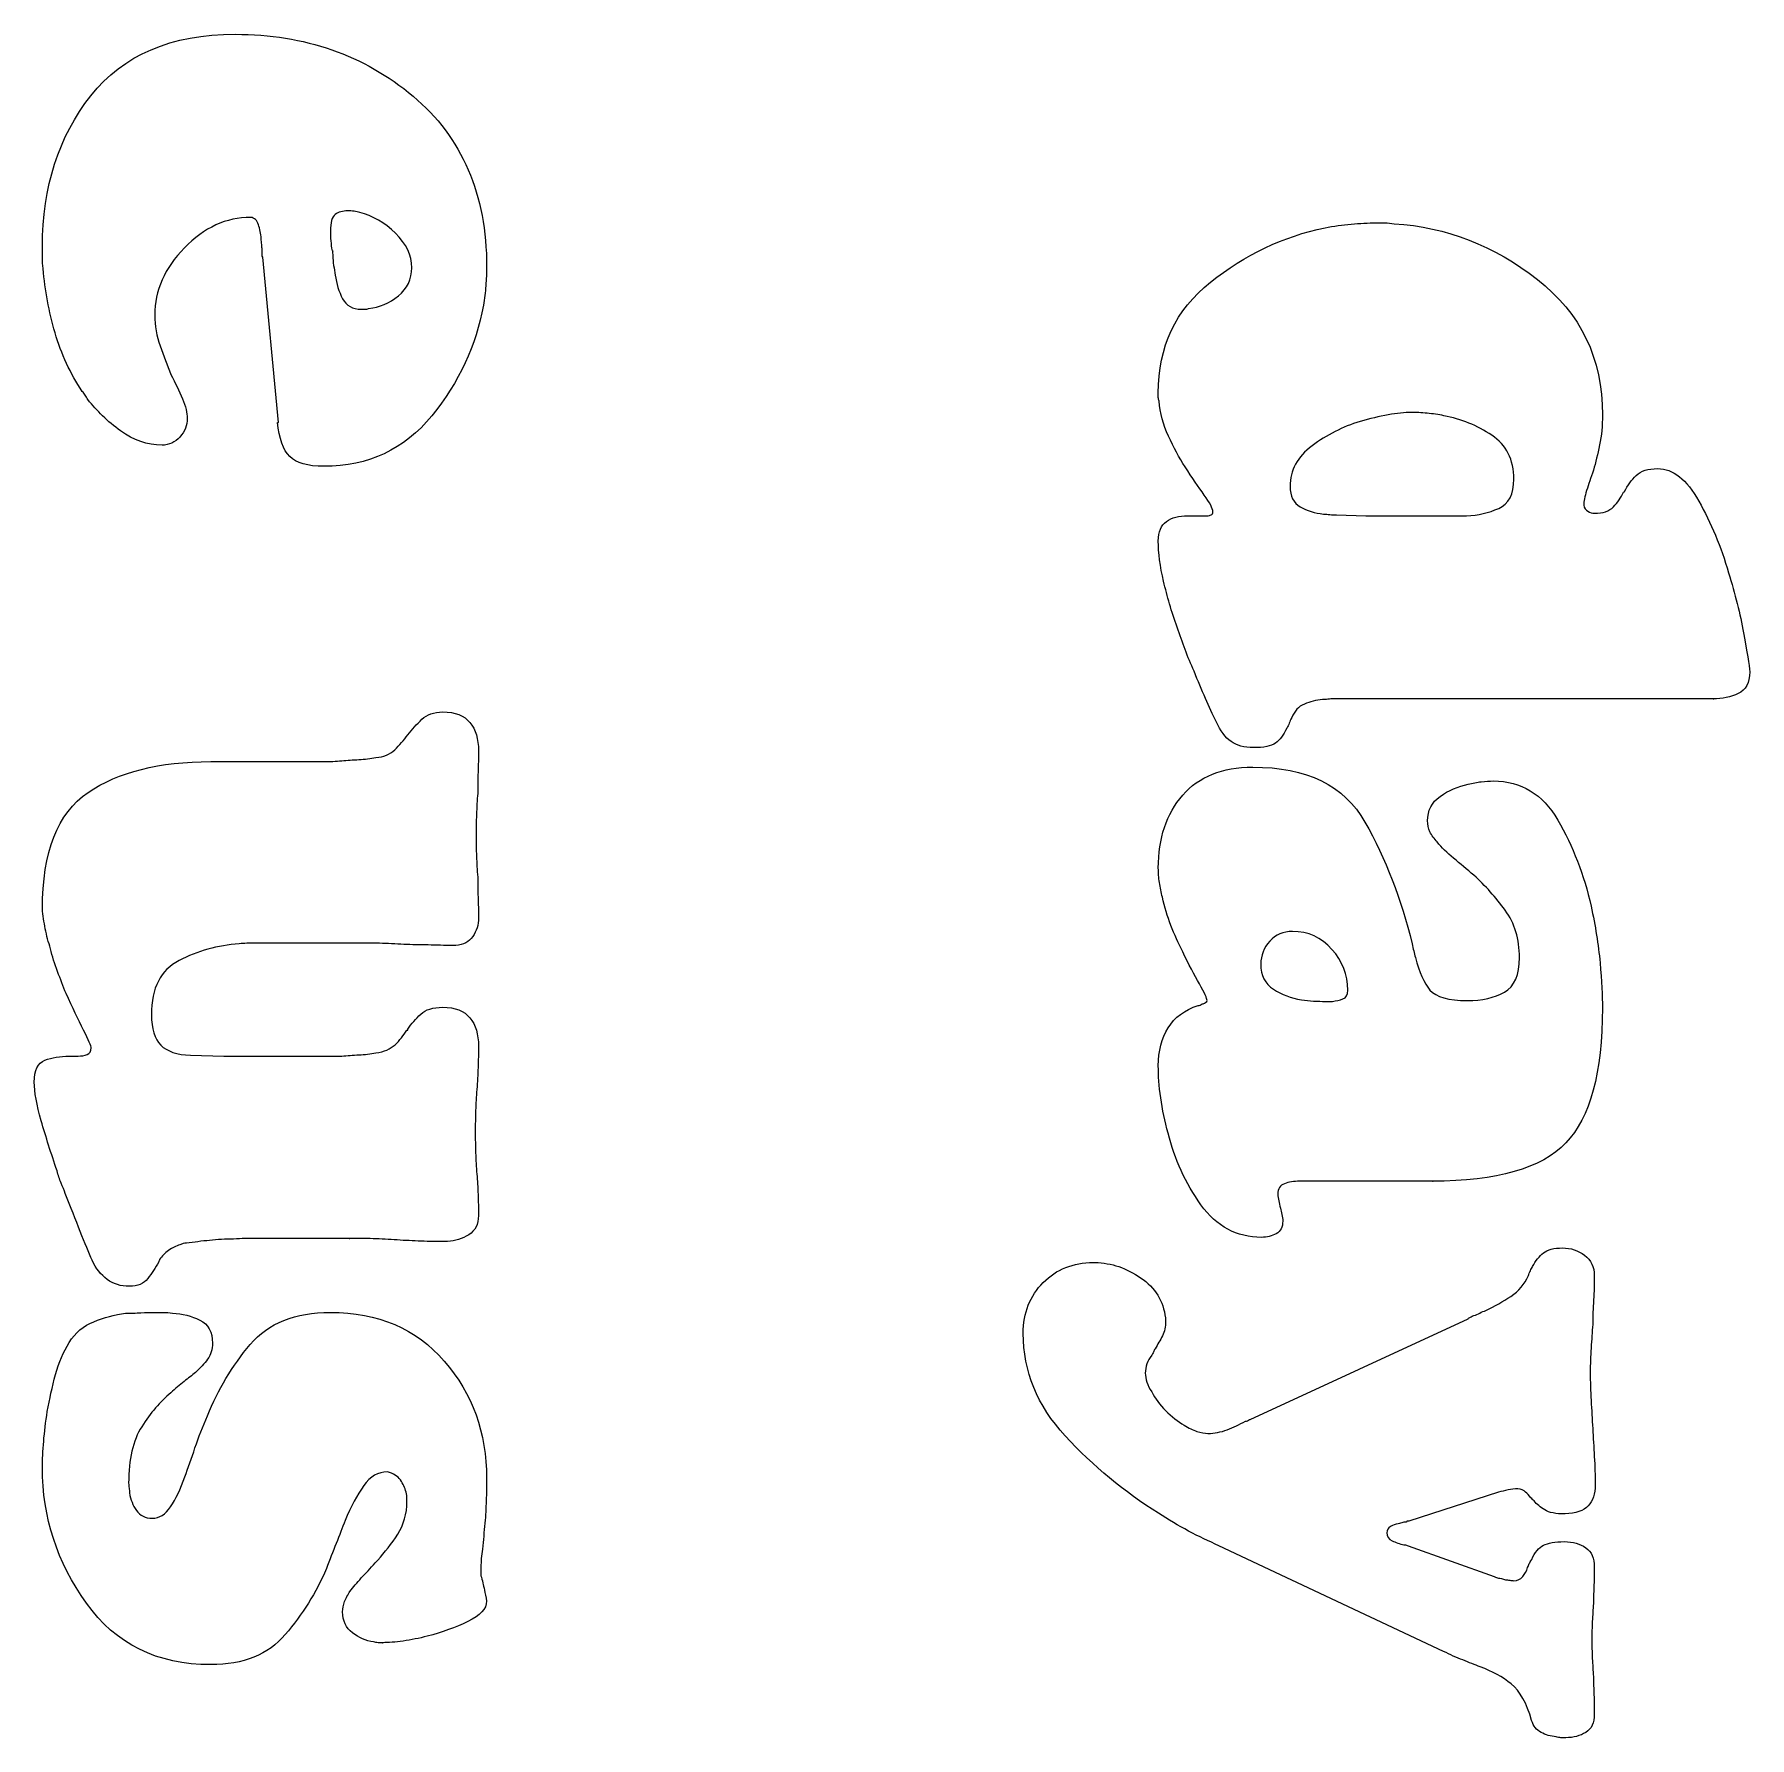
# Model space of a CAD drawing. Extents: x 0 to 771, y 958 to 1701.
# Drawn here: x 586.79 to 635.96, y 1491.43 to 1540.24 of the extents above; entities that cross this region are included whole.
import ezdxf

# ---------------------------------------------------------------- set-up
doc = ezdxf.new("R2010")
doc.units = 0
doc.layers.add('H0114_Printing', color=7, linetype='CONTINUOUS')

msp = doc.modelspace()

# ---------------------------------------------------------------- linework, layer by layer
at = {"layer": 'H0114_Printing', "color": 4}
for points in [[(625.255784, 1534.840862), (625.500784, 1534.840862)], [(587.027285, 1533.844962), (587.027285, 1534.159962)], [(593.322285, 1533.937962), (593.322285, 1534.065962)], [(595.327285, 1534.042962), (595.350285, 1534.042962)], [(593.788285, 1529.123962), (593.345285, 1533.856962)], [(596.166285, 1532.363962), (596.271285, 1532.363962)], [(619.007785, 1529.838862), (619.007785, 1529.967862)], [(593.765285, 1529.123962), (593.788285, 1529.123962)], [(632.343784, 1527.122862), (632.366784, 1527.145862)], [(619.846785, 1526.446862), (620.382784, 1526.446862), (620.405784, 1526.446862)], [(624.113784, 1526.469862), (624.952784, 1526.446862), (627.400784, 1526.446862)], [(627.400784, 1526.446862), (627.610784, 1526.446862), (627.843784, 1526.446862)], [(634.931784, 1521.200862), (625.139784, 1521.200862), (624.043784, 1521.200862)], [(634.907784, 1521.200862), (634.931784, 1521.200862)], [(591.852785, 1519.401862), (594.627785, 1519.401862), (595.105785, 1519.401862)], [(596.072785, 1514.202862), (593.554785, 1514.202862), (593.100785, 1514.202862)], [(623.787184, 1512.528362), (623.810184, 1512.528362)], [(623.810184, 1512.528362), (623.927184, 1512.528362), (623.997184, 1512.528362)], [(597.472785, 1511.707862), (597.495785, 1511.707862), (597.495785, 1511.730862)], [(587.795785, 1510.961862), (587.877785, 1510.961862), (587.959785, 1510.961862), (588.006785, 1510.961862), (588.052785, 1510.961862)], [(591.269785, 1510.984862), (592.226785, 1510.961862), (594.627785, 1510.961862), (595.105785, 1510.961862), (595.606785, 1510.961862)], [(626.888184, 1507.376362), (623.390184, 1507.376362), (623.064184, 1507.376362)], [(626.864184, 1507.376362), (626.888184, 1507.376362)], [(595.839785, 1505.738862), (593.858785, 1505.738862), (593.169785, 1505.738862)], [(595.816785, 1505.738862), (595.839785, 1505.738862)], [(598.637785, 1505.645862), (598.602785, 1505.645862), (598.567785, 1505.645862)], [(617.141985, 1505.044262), (617.200985, 1505.044262), (617.281985, 1505.044262)], [(590.244085, 1503.617462), (590.489085, 1503.617462)], [(621.644984, 1500.544262), (627.883984, 1503.435262)], [(621.621984, 1500.544262), (621.644984, 1500.544262)], [(597.472085, 1498.068463), (597.472085, 1498.266463)], [(628.752984, 1498.469263), (626.187984, 1497.630263), (626.141984, 1497.630263)], [(627.185984, 1493.900263), (620.740984, 1496.931263)], [(626.047984, 1496.954263), (626.071984, 1496.954263)], [(626.164984, 1496.931263), (628.636984, 1496.044263)], [(599.594085, 1496.319463), (599.594085, 1496.168463), (599.594085, 1496.063463)], [(596.796085, 1494.151463), (596.645085, 1494.151463)], [(596.773085, 1494.151463), (596.796085, 1494.151463)], [(630.687984, 1491.428263), (630.547984, 1491.428263)]]:
    msp.add_lwpolyline(points, dxfattribs=at)
for points in [[(588.414285, 1538.484962), (589.339285, 1539.657962), (590.718285, 1540.244961), (592.552285, 1540.244961)], [(592.552285, 1540.244961), (594.542285, 1540.244961), (596.240285, 1539.653962), (597.647285, 1538.472962)], [(587.027285, 1534.159962), (587.027285, 1535.869962), (587.489285, 1537.310962), (588.414285, 1538.484962)], [(597.647285, 1538.472962), (599.053285, 1537.291962), (599.757285, 1535.659962), (599.757285, 1533.576962)], [(592.995285, 1534.998962), (592.296285, 1534.998962), (591.663285, 1534.707962), (591.095285, 1534.124962)], [(593.217285, 1534.788962), (593.178285, 1534.913962), (593.104285, 1534.983962), (592.995285, 1534.998962)], [(595.420285, 1535.080962), (595.327285, 1535.010962), (595.280285, 1534.850962), (595.280285, 1534.602962)], [(595.770285, 1535.184962), (595.630285, 1535.184962), (595.513285, 1535.150962), (595.420285, 1535.080962)], [(595.956285, 1535.173962), (595.894285, 1535.181962), (595.832285, 1535.184962), (595.770285, 1535.184962)], [(596.120285, 1535.138962), (596.073285, 1535.154962), (596.018285, 1535.165962), (595.956285, 1535.173962)], [(597.145285, 1534.543962), (596.834285, 1534.846962), (596.492285, 1535.045962), (596.120285, 1535.138962)], [(593.299285, 1534.392962), (593.283285, 1534.532962), (593.255285, 1534.664962), (593.217285, 1534.788962)], [(593.310285, 1534.217962), (593.302285, 1534.272962), (593.299285, 1534.330962), (593.299285, 1534.392962)], [(595.280285, 1534.602962), (595.280285, 1534.509962), (595.284285, 1534.415962), (595.292285, 1534.322962)], [(597.611285, 1533.552962), (597.611285, 1533.911962), (597.456285, 1534.240962), (597.145285, 1534.543962)], [(620.499784, 1533.138862), (621.493784, 1533.930862), (622.589784, 1534.451862), (623.786784, 1534.700862)], [(623.786784, 1534.700862), (624.035784, 1534.746862), (624.284784, 1534.781862), (624.532784, 1534.804862)], [(624.532784, 1534.804862), (624.781784, 1534.828862), (625.022784, 1534.840862), (625.255784, 1534.840862)], [(625.500784, 1534.840862), (625.585784, 1534.840862), (625.675784, 1534.832862), (625.768784, 1534.816862)], [(625.768784, 1534.816862), (627.260784, 1534.723862), (628.628784, 1534.191862), (629.871784, 1533.219862)], [(591.095285, 1534.124962), (590.528285, 1533.541962), (590.244285, 1532.900962), (590.244285, 1532.200962)], [(593.322285, 1534.065962), (593.322285, 1534.112962), (593.318285, 1534.163962), (593.310285, 1534.217962)], [(593.345285, 1533.856962), (593.329285, 1533.871962), (593.322285, 1533.899962), (593.322285, 1533.937962)], [(595.292285, 1534.322962), (595.299285, 1534.229962), (595.311285, 1534.135962), (595.327285, 1534.042962)], [(595.350285, 1534.042962), (595.335285, 1534.027962), (595.331285, 1534.003962), (595.339285, 1533.972962)], [(595.339285, 1533.972962), (595.346285, 1533.941962), (595.350285, 1533.918962), (595.350285, 1533.903962)], [(595.350285, 1533.903962), (595.350285, 1533.809962), (595.358285, 1533.716962), (595.373285, 1533.623962)], [(587.050285, 1533.529962), (587.035285, 1533.638962), (587.027285, 1533.743962), (587.027285, 1533.844962)], [(587.388285, 1531.687962), (587.210285, 1532.293962), (587.096285, 1532.908962), (587.050285, 1533.529962)], [(595.373285, 1533.623962), (595.389285, 1533.529962), (595.405285, 1533.436962), (595.420285, 1533.343962)], [(597.227285, 1532.748962), (597.483285, 1532.958962), (597.611285, 1533.226962), (597.611285, 1533.552962)], [(599.757285, 1533.576962), (599.757285, 1533.405962), (599.749285, 1533.226962), (599.733285, 1533.040962)], [(595.420285, 1533.343962), (595.451285, 1533.094962), (595.521285, 1532.869962), (595.630285, 1532.667962)], [(599.733285, 1533.040962), (599.718285, 1532.853962), (599.694285, 1532.667962), (599.663285, 1532.480962)], [(619.007785, 1529.967862), (619.007785, 1531.288862), (619.504785, 1532.345862), (620.499784, 1533.138862)], [(629.871784, 1533.219862), (631.115784, 1532.248862), (631.737784, 1530.954862), (631.737784, 1529.337862)], [(595.630285, 1532.667962), (595.738285, 1532.465962), (595.918285, 1532.363962), (596.166285, 1532.363962)], [(596.376285, 1532.387962), (596.686285, 1532.418962), (596.971285, 1532.538962), (597.227285, 1532.748962)], [(599.663285, 1532.480962), (599.461285, 1531.330962), (598.967285, 1530.273962), (598.183285, 1529.309962)], [(590.244285, 1532.200962), (590.244285, 1531.890962), (590.294285, 1531.594962), (590.396285, 1531.314962)], [(596.271285, 1532.363962), (596.310285, 1532.363962), (596.344285, 1532.371962), (596.376285, 1532.387962)], [(588.169285, 1530.009962), (587.827285, 1530.521962), (587.567285, 1531.081962), (587.388285, 1531.687962)], [(590.396285, 1531.314962), (590.497285, 1531.034962), (590.602285, 1530.763962), (590.710285, 1530.498962)], [(590.710285, 1530.498962), (590.834285, 1530.250962), (590.944285, 1530.017962), (591.037285, 1529.799962)], [(588.251285, 1529.904962), (588.227285, 1529.943962), (588.200285, 1529.978962), (588.169285, 1530.009962)], [(588.332285, 1529.776962), (588.301285, 1529.823962), (588.274285, 1529.865962), (588.251285, 1529.904962)], [(589.265285, 1528.878962), (588.892285, 1529.150962), (588.581285, 1529.449962), (588.332285, 1529.776962)], [(591.037285, 1529.799962), (591.130285, 1529.582962), (591.177285, 1529.395962), (591.177285, 1529.240962)], [(619.030785, 1529.733862), (619.015785, 1529.764862), (619.007785, 1529.800862), (619.007785, 1529.838862)], [(619.298785, 1528.731862), (619.150785, 1529.057862), (619.062785, 1529.392862), (619.030785, 1529.733862)], [(591.177285, 1529.240962), (591.177285, 1529.037962), (591.107285, 1528.859962), (590.967285, 1528.703962)], [(594.114285, 1528.143962), (593.928285, 1528.330962), (593.811285, 1528.657962), (593.765285, 1529.123962)], [(598.183285, 1529.309962), (597.398285, 1528.346962), (596.368285, 1527.864962), (595.094285, 1527.864962)], [(624.789784, 1529.150862), (624.291784, 1528.995862), (623.833784, 1528.762862), (623.413784, 1528.451862)], [(625.593784, 1529.337862), (625.337784, 1529.290862), (625.069784, 1529.228862), (624.789784, 1529.150862)], [(626.258784, 1529.407862), (626.071784, 1529.407862), (625.849784, 1529.384862), (625.593784, 1529.337862)], [(626.712784, 1529.384862), (626.549784, 1529.400862), (626.398784, 1529.407862), (626.258784, 1529.407862)], [(627.190784, 1529.314862), (627.035784, 1529.345862), (626.876784, 1529.368862), (626.712784, 1529.384862)], [(628.566784, 1528.754862), (628.146784, 1529.034862), (627.687784, 1529.220862), (627.190784, 1529.314862)], [(631.737784, 1529.337862), (631.737784, 1529.026862), (631.710784, 1528.739862), (631.655784, 1528.475862)], [(590.454285, 1528.470962), (590.034285, 1528.470962), (589.638285, 1528.606962), (589.265285, 1528.878962)], [(590.967285, 1528.703962), (590.827285, 1528.548962), (590.656285, 1528.470962), (590.454285, 1528.470962)], [(619.776785, 1527.845862), (619.605785, 1528.109862), (619.446785, 1528.405862), (619.298785, 1528.731862)], [(629.195784, 1527.495862), (629.195784, 1528.055862), (628.985784, 1528.475862), (628.566784, 1528.754862)], [(595.094285, 1527.864962), (594.627285, 1527.864962), (594.301285, 1527.957962), (594.114285, 1528.143962)], [(623.413784, 1528.451862), (622.994784, 1528.140862), (622.784784, 1527.752862), (622.784784, 1527.286862)], [(631.655784, 1528.475862), (631.600784, 1528.211862), (631.542784, 1527.970862), (631.480784, 1527.752862)], [(620.324784, 1527.041862), (620.161784, 1527.266862), (619.978785, 1527.534862), (619.776785, 1527.845862)], [(628.764784, 1526.656862), (629.051784, 1526.781862), (629.195784, 1527.060862), (629.195784, 1527.495862)], [(631.480784, 1527.752862), (631.402784, 1527.534862), (631.336784, 1527.340862), (631.282784, 1527.169862)], [(632.366784, 1527.145862), (632.459784, 1527.317862), (632.572784, 1527.468862), (632.705784, 1527.600862)], [(632.705784, 1527.600862), (632.836784, 1527.732862), (633.042784, 1527.798862), (633.322784, 1527.798862)], [(633.322784, 1527.798862), (633.757784, 1527.798862), (634.150784, 1527.488862), (634.499784, 1526.865862)], [(620.569784, 1526.563862), (620.569784, 1526.656862), (620.487784, 1526.815862), (620.324784, 1527.041862)], [(622.784784, 1527.286862), (622.784784, 1527.005862), (622.880784, 1526.811862), (623.075784, 1526.703862)], [(631.282784, 1527.169862), (631.227784, 1526.998862), (631.201784, 1526.858862), (631.201784, 1526.749862)], [(632.052784, 1526.703862), (632.168784, 1526.827862), (632.265784, 1526.967862), (632.343784, 1527.122862)], [(620.522784, 1526.469862), (620.553784, 1526.485862), (620.569784, 1526.516862), (620.569784, 1526.563862)], [(623.075784, 1526.703862), (623.269784, 1526.594862), (623.491784, 1526.524862), (623.739784, 1526.493862)], [(627.843784, 1526.446862), (628.170784, 1526.462862), (628.476784, 1526.531862), (628.764784, 1526.656862)], [(631.201784, 1526.749862), (631.215784, 1526.671862), (631.255784, 1526.613862), (631.317784, 1526.574862)], [(631.317784, 1526.574862), (631.379784, 1526.535862), (631.441784, 1526.516862), (631.503784, 1526.516862)], [(631.503784, 1526.516862), (631.752784, 1526.516862), (631.935784, 1526.578862), (632.052784, 1526.703862)], [(634.499784, 1526.865862), (634.849784, 1526.244862), (635.133784, 1525.560862), (635.350784, 1524.814862)], [(619.007785, 1525.723862), (619.007785, 1525.988862), (619.084785, 1526.174862), (619.240785, 1526.283862)], [(619.240785, 1526.283862), (619.395785, 1526.392862), (619.597785, 1526.446862), (619.846785, 1526.446862)], [(620.405784, 1526.446862), (620.452784, 1526.446862), (620.491784, 1526.454862), (620.522784, 1526.469862)], [(623.739784, 1526.493862), (623.801784, 1526.493862), (623.864784, 1526.489862), (623.926784, 1526.481862)], [(623.926784, 1526.481862), (623.988784, 1526.473862), (624.050784, 1526.469862), (624.113784, 1526.469862)], [(619.158785, 1524.569862), (619.057785, 1524.997862), (619.007785, 1525.382862), (619.007785, 1525.723862)], [(619.543785, 1523.252862), (619.387785, 1523.703862), (619.260785, 1524.142862), (619.158785, 1524.569862)], [(635.350784, 1524.814862), (635.537784, 1524.208862), (635.680784, 1523.633862), (635.782784, 1523.089862)], [(619.776785, 1522.611862), (619.698785, 1522.821862), (619.621785, 1523.034862), (619.543785, 1523.252862)], [(635.782784, 1523.089862), (635.883784, 1522.545862), (635.941784, 1522.172862), (635.956784, 1521.970862)], [(620.033784, 1521.993862), (619.939785, 1522.195862), (619.854785, 1522.401862), (619.776785, 1522.611862)], [(620.359784, 1521.212862), (620.250784, 1521.453862), (620.141784, 1521.713862), (620.033784, 1521.993862)], [(635.956784, 1521.970862), (635.956784, 1521.659862), (635.848784, 1521.453862), (635.630784, 1521.352862)], [(620.662784, 1520.547862), (620.569784, 1520.749862), (620.468784, 1520.971862), (620.359784, 1521.212862)], [(623.716784, 1521.177862), (623.530784, 1521.161862), (623.355784, 1521.119862), (623.192784, 1521.049862)], [(623.868784, 1521.189862), (623.813784, 1521.181862), (623.763784, 1521.177862), (623.716784, 1521.177862)], [(624.043784, 1521.200862), (623.980784, 1521.200862), (623.922784, 1521.197862), (623.868784, 1521.189862)], [(635.630784, 1521.352862), (635.412784, 1521.251862), (635.171784, 1521.200862), (634.907784, 1521.200862)], [(597.495785, 1520.170862), (597.619785, 1520.326862), (597.755785, 1520.473862), (597.902785, 1520.613862)], [(597.902785, 1520.613862), (598.050785, 1520.753862), (598.248785, 1520.823862), (598.497785, 1520.823862)], [(598.497785, 1520.823862), (598.855785, 1520.823862), (599.115785, 1520.722862), (599.278785, 1520.520862)], [(622.830784, 1520.664862), (622.799784, 1520.602862), (622.776784, 1520.547862), (622.760784, 1520.501862)], [(623.192784, 1521.049862), (623.028784, 1520.979862), (622.908784, 1520.851862), (622.830784, 1520.664862)], [(597.121785, 1519.739862), (597.261785, 1519.871862), (597.386785, 1520.015862), (597.495785, 1520.170862)], [(599.278785, 1520.520862), (599.442785, 1520.318862), (599.523785, 1520.046862), (599.523785, 1519.704862)], [(621.093784, 1519.976862), (620.930784, 1520.092862), (620.786784, 1520.283862), (620.662784, 1520.547862)], [(622.690784, 1520.361862), (622.597784, 1520.159862), (622.488784, 1520.015862), (622.364784, 1519.930862)], [(622.760784, 1520.501862), (622.745784, 1520.454862), (622.722784, 1520.407862), (622.690784, 1520.361862)], [(596.585785, 1519.518862), (596.803785, 1519.533862), (596.981785, 1519.607862), (597.121785, 1519.739862)], [(599.523785, 1519.704862), (599.523785, 1519.502862), (599.519785, 1519.300862), (599.512785, 1519.097862)], [(621.735784, 1519.801862), (621.470784, 1519.801862), (621.257784, 1519.860862), (621.093784, 1519.976862)], [(622.364784, 1519.930862), (622.239784, 1519.844862), (622.029784, 1519.801862), (621.735784, 1519.801862)], [(588.332785, 1518.515862), (589.202785, 1519.105862), (590.376785, 1519.401862), (591.852785, 1519.401862)], [(595.105785, 1519.401862), (595.268785, 1519.401862), (595.435785, 1519.409862), (595.606785, 1519.424862)], [(595.606785, 1519.424862), (595.761785, 1519.440862), (595.924785, 1519.452862), (596.096785, 1519.459862)], [(596.096785, 1519.459862), (596.266785, 1519.467862), (596.430785, 1519.486862), (596.585785, 1519.518862)], [(619.707185, 1518.438362), (620.173184, 1518.975362), (620.841184, 1519.243362), (621.712184, 1519.243362)], [(621.712184, 1519.243362), (623.266184, 1519.243362), (624.338184, 1518.718362), (624.929184, 1517.669362)], [(599.512785, 1519.097862), (599.504785, 1518.896862), (599.500785, 1518.694862), (599.500785, 1518.491862)], [(627.086184, 1518.403362), (627.327184, 1518.575362), (627.595184, 1518.691362), (627.890184, 1518.753362)], [(627.890184, 1518.753362), (628.015184, 1518.784362), (628.139184, 1518.808362), (628.263184, 1518.823362)], [(628.263184, 1518.823362), (628.388184, 1518.839362), (628.504184, 1518.846362), (628.613184, 1518.846362)], [(628.613184, 1518.846362), (629.406184, 1518.846362), (630.020184, 1518.473362), (630.455184, 1517.727362)], [(587.026785, 1515.181862), (587.026785, 1516.813862), (587.461785, 1517.924862), (588.332785, 1518.515862)], [(599.500785, 1518.491862), (599.484785, 1518.290862), (599.472785, 1518.088862), (599.465785, 1517.885862)], [(619.008185, 1516.352362), (619.008185, 1517.207362), (619.240185, 1517.902362), (619.707185, 1518.438362)], [(626.724184, 1517.704362), (626.724184, 1517.999362), (626.844184, 1518.233362), (627.086184, 1518.403362)], [(599.465785, 1517.885862), (599.457785, 1517.684862), (599.453785, 1517.481862), (599.453785, 1517.279862)], [(624.929184, 1517.669362), (625.520184, 1516.620362), (625.970184, 1515.458362), (626.281184, 1514.183362)], [(626.794184, 1517.389362), (626.748184, 1517.490362), (626.724184, 1517.595362), (626.724184, 1517.704362)], [(630.455184, 1517.727362), (630.890184, 1516.981362), (631.209184, 1516.157362), (631.411184, 1515.256362)], [(599.453785, 1517.279862), (599.453785, 1517.077862), (599.457785, 1516.879862), (599.465785, 1516.685862)], [(627.004184, 1517.098362), (626.911184, 1517.191362), (626.841184, 1517.288362), (626.794184, 1517.389362)], [(599.465785, 1516.685862), (599.472785, 1516.490862), (599.484785, 1516.292862), (599.500785, 1516.090862)], [(627.471184, 1516.632362), (627.284184, 1516.787362), (627.128184, 1516.943362), (627.004184, 1517.098362)], [(619.042185, 1515.932362), (619.019185, 1516.072362), (619.008185, 1516.212362), (619.008185, 1516.352362)], [(628.053184, 1516.142362), (627.851184, 1516.313362), (627.657184, 1516.476362), (627.471184, 1516.632362)], [(599.500785, 1516.090862), (599.500785, 1515.904862), (599.504785, 1515.713862), (599.512785, 1515.519862)], [(619.124185, 1515.512362), (619.093185, 1515.652362), (619.066185, 1515.792362), (619.042185, 1515.932362)], [(628.951184, 1515.140362), (628.679184, 1515.512362), (628.380184, 1515.846362), (628.053184, 1516.142362)], [(599.512785, 1515.519862), (599.519785, 1515.325862), (599.523785, 1515.127862), (599.523785, 1514.925862)], [(619.368185, 1514.708362), (619.268185, 1514.964362), (619.186185, 1515.232362), (619.124185, 1515.512362)], [(631.411184, 1515.256362), (631.535184, 1514.696362), (631.621184, 1514.157362), (631.667184, 1513.636362)], [(587.108785, 1514.610862), (587.069785, 1514.804862), (587.042785, 1514.994862), (587.026785, 1515.181862)], [(599.523785, 1514.925862), (599.523785, 1514.722862), (599.468785, 1514.544862), (599.360785, 1514.388862)], [(629.359184, 1513.787362), (629.359184, 1514.316362), (629.223184, 1514.766362), (628.951184, 1515.140362)], [(587.259785, 1514.038862), (587.197785, 1514.225862), (587.147785, 1514.415862), (587.108785, 1514.610862)], [(599.360785, 1514.388862), (599.251785, 1514.233862), (599.088785, 1514.147862), (598.870785, 1514.132862)], [(619.707185, 1513.950362), (619.582185, 1514.199362), (619.470185, 1514.451362), (619.368185, 1514.708362)], [(622.201184, 1514.253362), (622.030184, 1514.067362), (621.945184, 1513.849362), (621.945184, 1513.600362)], [(622.854184, 1514.533362), (622.590184, 1514.533362), (622.372184, 1514.440362), (622.201184, 1514.253362)], [(623.985184, 1514.021362), (623.682184, 1514.362362), (623.305184, 1514.533362), (622.854184, 1514.533362)], [(587.457785, 1513.385862), (587.372785, 1513.603862), (587.306785, 1513.821862), (587.259785, 1514.038862)], [(592.669785, 1514.178862), (592.046785, 1514.132862), (591.471785, 1513.972862), (590.943785, 1513.700862)], [(593.100785, 1514.202862), (592.952785, 1514.202862), (592.809785, 1514.194862), (592.669785, 1514.178862)], [(596.772785, 1514.190862), (596.539785, 1514.198862), (596.306785, 1514.202862), (596.072785, 1514.202862)], [(597.472785, 1514.155862), (597.238785, 1514.170862), (597.005785, 1514.182862), (596.772785, 1514.190862)], [(598.171785, 1514.143862), (597.938785, 1514.151862), (597.704785, 1514.155862), (597.472785, 1514.155862)], [(598.870785, 1514.132862), (598.637785, 1514.132862), (598.404785, 1514.136862), (598.171785, 1514.143862)], [(620.185184, 1513.029362), (620.037184, 1513.286362), (619.877185, 1513.593362), (619.707185, 1513.950362)], [(624.440184, 1512.855362), (624.440184, 1513.290362), (624.288184, 1513.678362), (623.985184, 1514.021362)], [(626.281184, 1514.183362), (626.297184, 1514.106362), (626.312184, 1514.036362), (626.328184, 1513.974362)], [(626.328184, 1513.974362), (626.344184, 1513.912362), (626.359184, 1513.849362), (626.375184, 1513.787362)], [(626.375184, 1513.787362), (626.484184, 1513.368362), (626.623184, 1513.057362), (626.794184, 1512.855362)], [(628.928184, 1512.796362), (629.215184, 1512.960362), (629.359184, 1513.290362), (629.359184, 1513.787362)], [(587.702785, 1512.756862), (587.624785, 1512.958862), (587.543785, 1513.168862), (587.457785, 1513.385862)], [(590.943785, 1513.700862), (590.414785, 1513.429862), (590.150785, 1512.912862), (590.150785, 1512.150862)], [(621.945184, 1513.600362), (621.945184, 1513.274362), (622.065184, 1513.033362), (622.306184, 1512.877362)], [(631.667184, 1513.636362), (631.714184, 1513.115362), (631.737184, 1512.683362), (631.737184, 1512.341362)], [(588.204785, 1511.707862), (588.056785, 1512.002862), (587.889785, 1512.352862), (587.702785, 1512.756862)], [(620.406184, 1512.551362), (620.406184, 1512.613362), (620.332184, 1512.773362), (620.185184, 1513.029362)], [(622.306184, 1512.877362), (622.547184, 1512.723362), (622.815184, 1512.621362), (623.110184, 1512.575362)], [(624.300184, 1512.598362), (624.393184, 1512.629362), (624.440184, 1512.715362), (624.440184, 1512.855362)], [(626.794184, 1512.855362), (626.965184, 1512.653362), (627.323184, 1512.551362), (627.867184, 1512.551362)], [(627.867184, 1512.551362), (628.287184, 1512.551362), (628.640184, 1512.633362), (628.928184, 1512.796362)], [(597.868785, 1512.162862), (598.008785, 1512.294862), (598.217785, 1512.360862), (598.497785, 1512.360862)], [(598.497785, 1512.360862), (598.855785, 1512.360862), (599.115785, 1512.259862), (599.278785, 1512.056862)], [(619.287185, 1511.770362), (619.474185, 1512.073362), (619.761185, 1512.287362), (620.150184, 1512.411362)], [(620.150184, 1512.411362), (620.165184, 1512.411362), (620.185184, 1512.415362), (620.208184, 1512.423362)], [(620.208184, 1512.423362), (620.231184, 1512.431362), (620.251184, 1512.443362), (620.266184, 1512.458362)], [(620.266184, 1512.458362), (620.297184, 1512.458362), (620.328184, 1512.470362), (620.359184, 1512.493362)], [(620.359184, 1512.493362), (620.391184, 1512.517362), (620.406184, 1512.536362), (620.406184, 1512.551362)], [(623.110184, 1512.575362), (623.219184, 1512.559362), (623.336184, 1512.548362), (623.460184, 1512.540362)], [(623.460184, 1512.540362), (623.585184, 1512.532362), (623.693184, 1512.528362), (623.787184, 1512.528362)], [(623.997184, 1512.528362), (624.105184, 1512.544362), (624.207184, 1512.567362), (624.300184, 1512.598362)], [(631.737184, 1512.341362), (631.737184, 1510.492362), (631.387184, 1509.202362), (630.688184, 1508.471362)], [(590.150785, 1512.150862), (590.150785, 1511.746862), (590.240785, 1511.455862), (590.418785, 1511.275862)], [(597.495785, 1511.730862), (597.603785, 1511.886862), (597.728785, 1512.030862), (597.868785, 1512.162862)], [(599.278785, 1512.056862), (599.442785, 1511.855862), (599.523785, 1511.583862), (599.523785, 1511.241862)], [(619.008185, 1510.686362), (619.008185, 1511.106362), (619.100185, 1511.467362), (619.287185, 1511.770362)], [(588.425785, 1511.194862), (588.425785, 1511.241862), (588.351785, 1511.412862), (588.204785, 1511.707862)], [(590.418785, 1511.275862), (590.597785, 1511.097862), (590.881785, 1511.000862), (591.269785, 1510.984862)], [(596.585785, 1511.054862), (596.819785, 1511.085862), (597.001785, 1511.163862), (597.133785, 1511.287862)], [(597.133785, 1511.287862), (597.265785, 1511.412862), (597.378785, 1511.551862), (597.472785, 1511.707862)], [(586.793785, 1510.215862), (586.793785, 1510.557862), (586.894785, 1510.766862), (587.096785, 1510.844862)], [(587.096785, 1510.844862), (587.299785, 1510.922862), (587.531785, 1510.961862), (587.795785, 1510.961862)], [(588.052785, 1510.961862), (588.146785, 1510.961862), (588.230785, 1510.977862), (588.308785, 1511.007862)], [(588.308785, 1511.007862), (588.386785, 1511.039862), (588.425785, 1511.101862), (588.425785, 1511.194862)], [(595.606785, 1510.961862), (595.761785, 1510.977862), (595.924785, 1510.988862), (596.096785, 1510.996862)], [(596.096785, 1510.996862), (596.266785, 1511.004862), (596.430785, 1511.023862), (596.585785, 1511.054862)], [(599.523785, 1511.241862), (599.523785, 1511.039862), (599.519785, 1510.837862), (599.512785, 1510.634862)], [(599.512785, 1510.634862), (599.504785, 1510.432862), (599.492785, 1510.223862), (599.476785, 1510.005862)], [(619.077185, 1509.765362), (619.030185, 1510.100362), (619.008185, 1510.407362), (619.008185, 1510.686362)], [(586.991785, 1509.107862), (586.859785, 1509.566862), (586.793785, 1509.935862), (586.793785, 1510.215862)], [(599.476785, 1510.005862), (599.461785, 1509.803862), (599.449785, 1509.601862), (599.442785, 1509.399862)], [(599.442785, 1509.399862), (599.434785, 1509.197862), (599.430785, 1508.994862), (599.430785, 1508.792862)], [(619.287185, 1508.751362), (619.194185, 1509.093362), (619.124185, 1509.431362), (619.077185, 1509.765362)], [(587.446785, 1507.673862), (587.275785, 1508.171862), (587.123785, 1508.649862), (586.991785, 1509.107862)], [(599.430785, 1508.792862), (599.430785, 1508.591862), (599.434785, 1508.388862), (599.442785, 1508.186862)], [(620.231184, 1506.699362), (619.789185, 1507.321362), (619.474185, 1508.005362), (619.287185, 1508.751362)], [(630.688184, 1508.471362), (629.989184, 1507.741362), (628.714184, 1507.376362), (626.864184, 1507.376362)], [(599.442785, 1508.186862), (599.449785, 1507.985862), (599.461785, 1507.782862), (599.476785, 1507.580862)], [(587.563785, 1507.324862), (587.516785, 1507.433862), (587.477785, 1507.549862), (587.446785, 1507.673862)], [(599.476785, 1507.580862), (599.492785, 1507.393862), (599.504785, 1507.199862), (599.512785, 1506.997862)], [(623.064184, 1507.376362), (622.893184, 1507.376362), (622.746184, 1507.352362), (622.621184, 1507.305362)], [(587.679785, 1507.020862), (587.647785, 1507.114862), (587.609785, 1507.215862), (587.563785, 1507.324862)], [(588.110785, 1505.936862), (587.978785, 1506.271862), (587.834785, 1506.632862), (587.679785, 1507.020862)], [(599.512785, 1506.997862), (599.519785, 1506.796862), (599.523785, 1506.593862), (599.523785, 1506.391862)], [(622.621184, 1507.305362), (622.496184, 1507.259362), (622.435184, 1507.158362), (622.435184, 1507.003362)], [(622.435184, 1507.003362), (622.435184, 1506.941362), (622.442184, 1506.878362), (622.458184, 1506.816362)], [(599.523785, 1506.391862), (599.523785, 1506.143862), (599.430785, 1505.959862), (599.243785, 1505.843862)], [(621.968184, 1505.767362), (621.253184, 1505.767362), (620.674184, 1506.078362), (620.231184, 1506.699362)], [(622.458184, 1506.816362), (622.473184, 1506.754362), (622.489184, 1506.684362), (622.505184, 1506.606362)], [(622.505184, 1506.606362), (622.520184, 1506.544362), (622.536184, 1506.482362), (622.551184, 1506.420362)], [(622.551184, 1506.420362), (622.566184, 1506.358362), (622.574184, 1506.295362), (622.574184, 1506.233362)], [(588.448785, 1505.108862), (588.355785, 1505.327862), (588.242785, 1505.603862), (588.110785, 1505.936862)], [(622.388184, 1505.872362), (622.263184, 1505.802362), (622.123184, 1505.767362), (621.968184, 1505.767362)], [(622.574184, 1506.233362), (622.574184, 1506.062362), (622.512184, 1505.942362), (622.388184, 1505.872362)], [(590.640785, 1505.389862), (590.531785, 1505.311862), (590.446785, 1505.225862), (590.384785, 1505.132862)], [(590.967785, 1505.552862), (590.857785, 1505.521862), (590.749785, 1505.467862), (590.640785, 1505.389862)], [(591.060785, 1505.587862), (591.029785, 1505.579862), (590.997785, 1505.567862), (590.967785, 1505.552862)], [(591.153785, 1505.599862), (591.121785, 1505.599862), (591.091785, 1505.595862), (591.060785, 1505.587862)], [(591.818785, 1505.680862), (591.592785, 1505.657862), (591.371785, 1505.630862), (591.153785, 1505.599862)], [(592.505785, 1505.715862), (592.272785, 1505.715862), (592.042785, 1505.703862), (591.818785, 1505.680862)], [(593.169785, 1505.738862), (592.944785, 1505.738862), (592.723785, 1505.731862), (592.505785, 1505.715862)], [(596.504785, 1505.727862), (596.278785, 1505.735862), (596.049785, 1505.738862), (595.816785, 1505.738862)], [(597.191785, 1505.691862), (596.958785, 1505.707862), (596.729785, 1505.719862), (596.504785, 1505.727862)], [(597.879785, 1505.657862), (597.654785, 1505.665862), (597.425785, 1505.677862), (597.191785, 1505.691862)], [(598.567785, 1505.645862), (598.334785, 1505.645862), (598.105785, 1505.649862), (597.879785, 1505.657862)], [(599.243785, 1505.843862), (599.057785, 1505.727862), (598.855785, 1505.661862), (598.637785, 1505.645862)], [(630.045984, 1505.324262), (630.162984, 1505.417262), (630.345984, 1505.464262), (630.594984, 1505.464262)], [(630.594984, 1505.464262), (630.827984, 1505.464262), (631.037984, 1505.394262), (631.224984, 1505.254262)], [(588.880785, 1504.561862), (588.701785, 1504.693862), (588.557785, 1504.876862), (588.448785, 1505.108862)], [(590.360785, 1505.062862), (590.267785, 1504.891862), (590.162785, 1504.732862), (590.046785, 1504.584862)], [(590.372785, 1505.097862), (590.364785, 1505.089862), (590.360785, 1505.078862), (590.360785, 1505.062862)], [(590.384785, 1505.132862), (590.384785, 1505.116862), (590.380785, 1505.105862), (590.372785, 1505.097862)], [(615.708985, 1504.473262), (616.088985, 1504.854262), (616.567985, 1505.044262), (617.141985, 1505.044262)], [(617.281985, 1505.044262), (617.748985, 1505.013262), (618.179985, 1504.850262), (618.575985, 1504.555262)], [(629.671984, 1504.811262), (629.694984, 1504.857262), (629.714984, 1504.897262), (629.730984, 1504.927262)], [(629.730984, 1504.927262), (629.823984, 1505.099262), (629.928984, 1505.230262), (630.045984, 1505.324262)], [(631.224984, 1505.254262), (631.410984, 1505.114262), (631.503984, 1504.919262), (631.503984, 1504.671262)], [(589.521785, 1504.363862), (589.272785, 1504.363862), (589.058785, 1504.429862), (588.880785, 1504.561862)], [(590.046785, 1504.584862), (589.929785, 1504.437862), (589.754785, 1504.363862), (589.521785, 1504.363862)], [(615.136985, 1503.015262), (615.136985, 1503.606262), (615.327985, 1504.092262), (615.708985, 1504.473262)], [(618.575985, 1504.555262), (618.972985, 1504.259262), (619.186985, 1503.863262), (619.216985, 1503.366262)], [(629.110984, 1504.076262), (629.336984, 1504.225262), (629.503984, 1504.423262), (629.612984, 1504.671262)], [(629.612984, 1504.671262), (629.628984, 1504.717262), (629.648984, 1504.764262), (629.671984, 1504.811262)], [(631.503984, 1504.671262), (631.503984, 1504.438262), (631.495984, 1504.205262), (631.480984, 1503.972262)], [(628.397984, 1503.668262), (628.646984, 1503.793262), (628.884984, 1503.929262), (629.110984, 1504.076262)], [(631.480984, 1503.972262), (631.465984, 1503.738262), (631.457984, 1503.505262), (631.457984, 1503.272262)], [(588.496085, 1503.349462), (588.791085, 1503.466462), (589.094085, 1503.547462), (589.405085, 1503.594462)], [(589.405085, 1503.594462), (589.560085, 1503.594462), (589.708085, 1503.598462), (589.848085, 1503.605462)], [(589.848085, 1503.605462), (589.988085, 1503.614462), (590.120085, 1503.617462), (590.244085, 1503.617462)], [(590.489085, 1503.617462), (590.575085, 1503.617462), (590.664085, 1503.610462), (590.757085, 1503.594462)], [(590.757085, 1503.594462), (591.037085, 1503.578462), (591.297085, 1503.512462), (591.538085, 1503.396462)], [(592.984085, 1502.696462), (593.504085, 1503.310462), (594.270085, 1503.617462), (595.280085, 1503.617462)], [(595.280085, 1503.617462), (596.648085, 1503.617462), (597.736085, 1503.151462), (598.545085, 1502.218462)], [(627.883984, 1503.435262), (627.898984, 1503.451262), (627.922984, 1503.467262), (627.953984, 1503.482262)], [(627.953984, 1503.482262), (627.984984, 1503.498262), (628.016984, 1503.513262), (628.047984, 1503.528262)], [(628.047984, 1503.528262), (628.109984, 1503.544262), (628.168984, 1503.568262), (628.222984, 1503.598262)], [(628.222984, 1503.598262), (628.277984, 1503.630262), (628.335984, 1503.653262), (628.397984, 1503.668262)], [(587.796085, 1502.754462), (587.967085, 1503.034462), (588.200085, 1503.232462), (588.496085, 1503.349462)], [(591.538085, 1503.396462), (591.779085, 1503.279462), (591.900085, 1503.057462), (591.900085, 1502.731462)], [(616.339985, 1500.078262), (615.537985, 1500.949262), (615.136985, 1501.928262), (615.136985, 1503.015262)], [(619.123985, 1502.945262), (619.061985, 1502.821262), (618.991985, 1502.697262), (618.913985, 1502.573262)], [(619.216985, 1503.366262), (619.216985, 1503.210262), (619.186985, 1503.070262), (619.123985, 1502.945262)], [(631.457984, 1503.272262), (631.441984, 1503.055262), (631.425984, 1502.829262), (631.410984, 1502.596262)], [(587.400085, 1501.834462), (587.493085, 1502.183462), (587.625085, 1502.490462), (587.796085, 1502.754462)], [(591.900085, 1502.731462), (591.900085, 1502.560462), (591.853085, 1502.409462), (591.760085, 1502.276462)], [(591.760085, 1500.656462), (592.055085, 1501.402462), (592.463085, 1502.082462), (592.984085, 1502.696462)], [(618.867985, 1502.479262), (618.851985, 1502.449262), (618.835985, 1502.417262), (618.820985, 1502.386262)], [(618.913985, 1502.573262), (618.898985, 1502.542262), (618.882985, 1502.511262), (618.867985, 1502.479262)], [(631.410984, 1502.596262), (631.395984, 1502.363262), (631.387984, 1502.130262), (631.387984, 1501.896262)], [(591.760085, 1502.276462), (591.667085, 1502.144462), (591.550085, 1502.016462), (591.410085, 1501.892462)], [(598.545085, 1502.218462), (599.352085, 1501.286462), (599.757085, 1500.166462), (599.757085, 1498.861463)], [(618.680985, 1502.141262), (618.649985, 1502.056262), (618.633985, 1501.966262), (618.633985, 1501.873262)], [(618.820985, 1502.386262), (618.758985, 1502.309262), (618.711985, 1502.227262), (618.680985, 1502.141262)], [(587.167085, 1500.773462), (587.229085, 1501.130462), (587.307085, 1501.484462), (587.400085, 1501.834462)], [(591.084085, 1501.635462), (590.959085, 1501.542462), (590.835085, 1501.433462), (590.711085, 1501.309462)], [(591.410085, 1501.892462), (591.317085, 1501.814462), (591.208085, 1501.728462), (591.084085, 1501.635462)], [(618.633985, 1501.873262), (618.633985, 1501.796262), (618.649985, 1501.710262), (618.680985, 1501.617262)], [(618.680985, 1501.617262), (618.711985, 1501.524262), (618.758985, 1501.430262), (618.820985, 1501.337262)], [(631.387984, 1501.896262), (631.387984, 1501.632262), (631.395984, 1501.364262), (631.410984, 1501.092262)], [(590.711085, 1501.309462), (590.400085, 1501.060462), (590.120085, 1500.737462), (589.872085, 1500.341462)], [(618.820985, 1501.337262), (618.913985, 1501.150262), (619.045985, 1500.972262), (619.216985, 1500.801262)], [(631.410984, 1501.092262), (631.425984, 1500.821262), (631.441984, 1500.553262), (631.457984, 1500.288262)], [(587.062085, 1499.922463), (587.085085, 1500.194462), (587.120085, 1500.477462), (587.167085, 1500.773462)], [(591.399085, 1499.735463), (591.499085, 1500.038462), (591.620085, 1500.345462), (591.760085, 1500.656462)], [(619.216985, 1500.801262), (619.387985, 1500.630262), (619.566985, 1500.490262), (619.752985, 1500.381262)], [(620.978984, 1500.252262), (621.157984, 1500.323262), (621.332984, 1500.404262), (621.504984, 1500.498262)], [(621.504984, 1500.498262), (621.519984, 1500.498262), (621.539984, 1500.502262), (621.562984, 1500.509262)], [(621.562984, 1500.509262), (621.585984, 1500.517262), (621.605984, 1500.529262), (621.621984, 1500.544262)], [(589.872085, 1500.341462), (589.623085, 1499.945463), (589.498085, 1499.405463), (589.498085, 1498.721463)], [(619.013985, 1497.863263), (618.032985, 1498.469263), (617.140985, 1499.207263), (616.339985, 1500.078262)], [(619.752985, 1500.381262), (619.877985, 1500.303262), (619.997985, 1500.245262), (620.114984, 1500.206262)], [(620.114984, 1500.206262), (620.231984, 1500.168262), (620.335984, 1500.148262), (620.429984, 1500.148262)], [(620.429984, 1500.148262), (620.615984, 1500.148262), (620.799984, 1500.183262), (620.978984, 1500.252262)], [(631.457984, 1500.288262), (631.472984, 1500.024262), (631.488984, 1499.756263), (631.503984, 1499.484263)], [(587.027085, 1499.164463), (587.027085, 1499.397463), (587.039085, 1499.650463), (587.062085, 1499.922463)], [(591.107085, 1498.907463), (591.200085, 1499.156463), (591.297085, 1499.432463), (591.399085, 1499.735463)], [(631.503984, 1499.484263), (631.519984, 1499.211263), (631.527984, 1498.943263), (631.527984, 1498.679263)], [(588.286085, 1495.282463), (587.447085, 1496.456463), (587.027085, 1497.750463), (587.027085, 1499.164463)], [(596.913085, 1499.047463), (596.648085, 1499.047463), (596.423085, 1498.915463), (596.236085, 1498.651463)], [(597.286085, 1498.814463), (597.208085, 1498.923463), (597.083085, 1499.001463), (596.913085, 1499.047463)], [(589.498085, 1498.721463), (589.498085, 1498.674463), (589.502085, 1498.628463), (589.510085, 1498.581463)], [(589.510085, 1498.581463), (589.517085, 1498.535463), (589.521085, 1498.488463), (589.521085, 1498.441463)], [(590.699085, 1498.045463), (590.847085, 1498.262463), (590.983085, 1498.550463), (591.107085, 1498.907463)], [(596.236085, 1498.651463), (596.050085, 1498.386463), (595.871085, 1498.053463), (595.700085, 1497.648463)], [(597.449085, 1498.464463), (597.418085, 1498.589463), (597.363085, 1498.705463), (597.286085, 1498.814463)], [(599.757085, 1498.861463), (599.757085, 1498.643463), (599.753085, 1498.429463), (599.745085, 1498.220463)], [(629.032984, 1498.527263), (628.938984, 1498.504263), (628.846984, 1498.485263), (628.752984, 1498.469263)], [(629.312984, 1498.563263), (629.218984, 1498.563263), (629.125984, 1498.551263), (629.032984, 1498.527263)], [(629.533984, 1498.469263), (629.479984, 1498.516263), (629.405984, 1498.547263), (629.312984, 1498.563263)], [(631.527984, 1498.679263), (631.527984, 1498.415263), (631.461984, 1498.212263), (631.329984, 1498.073263)], [(589.521085, 1498.441463), (589.553085, 1498.254463), (589.618085, 1498.088463), (589.720085, 1497.940463)], [(590.174085, 1497.718463), (590.376085, 1497.718463), (590.551085, 1497.827463), (590.699085, 1498.045463)], [(597.145085, 1497.159463), (597.332085, 1497.423463), (597.441085, 1497.726463), (597.472085, 1498.068463)], [(597.472085, 1498.266463), (597.472085, 1498.336463), (597.464085, 1498.402463), (597.449085, 1498.464463)], [(599.745085, 1498.220463), (599.737085, 1498.010463), (599.726085, 1497.796463), (599.710085, 1497.578463)], [(629.685984, 1498.306263), (629.638984, 1498.368263), (629.587984, 1498.423263), (629.533984, 1498.469263)], [(629.731984, 1498.259263), (629.716984, 1498.275263), (629.700984, 1498.290263), (629.685984, 1498.306263)], [(629.778984, 1498.212263), (629.763984, 1498.228263), (629.747984, 1498.244263), (629.731984, 1498.259263)], [(630.081984, 1497.956263), (629.957984, 1498.034263), (629.855984, 1498.120263), (629.778984, 1498.212263)], [(631.329984, 1498.073263), (631.196984, 1497.933263), (630.975984, 1497.856263), (630.664984, 1497.840263)], [(589.720085, 1497.940463), (589.821085, 1497.792463), (589.972085, 1497.718463), (590.174085, 1497.718463)], [(595.700085, 1497.648463), (595.622085, 1497.447463), (595.537085, 1497.229463), (595.444085, 1496.995463)], [(599.710085, 1497.578463), (599.694085, 1497.454463), (599.683085, 1497.330463), (599.675085, 1497.205463)], [(619.876985, 1497.350263), (619.581985, 1497.506263), (619.293985, 1497.676263), (619.013985, 1497.863263)], [(625.885984, 1497.560263), (625.807984, 1497.545263), (625.733984, 1497.518263), (625.663984, 1497.478263)], [(626.013984, 1497.595263), (625.974984, 1497.587263), (625.931984, 1497.575263), (625.885984, 1497.560263)], [(626.117984, 1497.606263), (626.086984, 1497.606263), (626.051984, 1497.603263), (626.013984, 1497.595263)], [(626.141984, 1497.630263), (626.125984, 1497.630263), (626.117984, 1497.622263), (626.117984, 1497.606263)], [(630.664984, 1497.840263), (630.400984, 1497.840263), (630.206984, 1497.879263), (630.081984, 1497.956263)], [(596.563085, 1496.436463), (596.765085, 1496.654463), (596.959085, 1496.895463), (597.145085, 1497.159463)], [(599.675085, 1497.205463), (599.667085, 1497.081463), (599.656085, 1496.957463), (599.640085, 1496.833463)], [(620.740984, 1496.931263), (620.459984, 1497.055263), (620.172984, 1497.195263), (619.876985, 1497.350263)], [(625.663984, 1497.478263), (625.593984, 1497.440263), (625.558984, 1497.381263), (625.558984, 1497.303263)], [(625.558984, 1497.303263), (625.558984, 1497.195263), (625.609984, 1497.117263), (625.710984, 1497.070263)], [(625.710984, 1497.070263), (625.811984, 1497.023263), (625.923984, 1496.985263), (626.047984, 1496.954263)], [(630.046984, 1496.942263), (630.178984, 1497.012263), (630.376984, 1497.047263), (630.641984, 1497.047263)], [(630.641984, 1497.047263), (630.889984, 1497.047263), (631.095984, 1496.989263), (631.259984, 1496.872263)], [(595.444085, 1496.995463), (595.350085, 1496.763463), (595.257085, 1496.522463), (595.164085, 1496.273463)], [(599.605085, 1496.564463), (599.597085, 1496.479463), (599.594085, 1496.397463), (599.594085, 1496.319463)], [(599.640085, 1496.833463), (599.624085, 1496.739463), (599.613085, 1496.650463), (599.605085, 1496.564463)], [(626.071984, 1496.954263), (626.086984, 1496.954263), (626.102984, 1496.950263), (626.117984, 1496.942263)], [(626.117984, 1496.942263), (626.133984, 1496.935263), (626.149984, 1496.931263), (626.164984, 1496.931263)], [(629.638984, 1496.418263), (629.653984, 1496.449263), (629.677984, 1496.487263), (629.708984, 1496.534263)], [(629.708984, 1496.534263), (629.801984, 1496.737263), (629.914984, 1496.872263), (630.046984, 1496.942263)], [(631.259984, 1496.872263), (631.422984, 1496.755263), (631.503984, 1496.573263), (631.503984, 1496.324263)], [(595.164085, 1496.273463), (594.869085, 1495.589463), (594.476085, 1494.959463), (593.986085, 1494.384463)], [(596.166085, 1496.005463), (596.291085, 1496.137463), (596.423085, 1496.281463), (596.563085, 1496.436463)], [(599.594085, 1496.063463), (599.609085, 1496.016463), (599.628085, 1495.946463), (599.652085, 1495.853463)], [(628.636984, 1496.044263), (628.682984, 1496.029263), (628.721984, 1496.014263), (628.752984, 1495.998263)], [(629.195984, 1495.928263), (629.304984, 1495.928263), (629.389984, 1495.967263), (629.452984, 1496.044263)], [(629.452984, 1496.044263), (629.513984, 1496.122263), (629.560984, 1496.208263), (629.591984, 1496.301263)], [(629.591984, 1496.301263), (629.607984, 1496.348263), (629.623984, 1496.386263), (629.638984, 1496.418263)], [(631.503984, 1496.324263), (631.503984, 1496.154263), (631.499984, 1495.982263), (631.492984, 1495.812263)], [(595.688085, 1495.329463), (595.727085, 1495.430463), (595.778085, 1495.527463), (595.840085, 1495.620463)], [(595.840085, 1495.620463), (595.933085, 1495.745463), (596.042085, 1495.873463), (596.166085, 1496.005463)], [(599.652085, 1495.853463), (599.675085, 1495.760463), (599.710085, 1495.589463), (599.757085, 1495.340463)], [(628.752984, 1495.998263), (628.783984, 1495.998263), (628.814984, 1495.994263), (628.846984, 1495.986263)], [(628.846984, 1495.986263), (628.876984, 1495.978263), (628.916984, 1495.967263), (628.962984, 1495.951263)], [(628.962984, 1495.951263), (628.993984, 1495.951263), (629.032984, 1495.948263), (629.078984, 1495.940263)], [(629.078984, 1495.940263), (629.125984, 1495.932263), (629.164984, 1495.928263), (629.195984, 1495.928263)], [(631.492984, 1495.812263), (631.484984, 1495.640263), (631.480984, 1495.461263), (631.480984, 1495.275263)], [(591.853085, 1493.521463), (590.314085, 1493.521463), (589.125085, 1494.108463), (588.286085, 1495.282463)], [(595.630085, 1495.037463), (595.630085, 1495.131463), (595.650085, 1495.227463), (595.688085, 1495.329463)], [(599.757085, 1495.340463), (599.757085, 1495.123463), (599.578085, 1494.928463), (599.221085, 1494.757463)], [(631.480984, 1495.275263), (631.465984, 1495.104263), (631.453984, 1494.933263), (631.445984, 1494.762263)], [(595.910085, 1494.431463), (595.724085, 1494.570463), (595.630085, 1494.773463), (595.630085, 1495.037463)], [(599.221085, 1494.757463), (598.863085, 1494.586463), (598.475085, 1494.446463), (598.055085, 1494.338463)], [(631.445984, 1494.762263), (631.437984, 1494.591263), (631.433984, 1494.420263), (631.433984, 1494.249263)], [(593.986085, 1494.384463), (593.497085, 1493.809463), (592.786085, 1493.521463), (591.853085, 1493.521463)], [(596.516085, 1494.174463), (596.299085, 1494.206463), (596.096085, 1494.291463), (595.910085, 1494.431463)], [(596.645085, 1494.151463), (596.605085, 1494.151463), (596.563085, 1494.159463), (596.516085, 1494.174463)], [(597.367085, 1494.198463), (597.142085, 1494.167463), (596.943085, 1494.151463), (596.773085, 1494.151463)], [(598.055085, 1494.338463), (597.822085, 1494.276463), (597.592085, 1494.229463), (597.367085, 1494.198463)], [(631.433984, 1494.249263), (631.433984, 1494.063263), (631.437984, 1493.880263), (631.445984, 1493.701263)], [(627.733984, 1493.655263), (627.554984, 1493.725263), (627.371984, 1493.806263), (627.185984, 1493.900263)], [(628.235984, 1493.457263), (628.079984, 1493.519263), (627.913984, 1493.585263), (627.733984, 1493.655263)], [(631.445984, 1493.701263), (631.453984, 1493.523263), (631.465984, 1493.348263), (631.480984, 1493.177263)], [(629.123984, 1492.967263), (628.874984, 1493.169263), (628.578984, 1493.332263), (628.235984, 1493.457263)], [(631.480984, 1493.177263), (631.480984, 1493.006263), (631.484984, 1492.831263), (631.492984, 1492.652263)], [(629.707984, 1491.918263), (629.566984, 1492.415263), (629.372984, 1492.765263), (629.123984, 1492.967263)], [(631.492984, 1492.652263), (631.499984, 1492.474263), (631.503984, 1492.291263), (631.503984, 1492.104263)], [(631.503984, 1492.104263), (631.503984, 1491.856263), (631.422984, 1491.681263), (631.259984, 1491.579263)], [(629.975984, 1491.579263), (629.842984, 1491.649263), (629.754984, 1491.763263), (629.707984, 1491.918263)], [(630.407984, 1491.451263), (630.251984, 1491.467263), (630.108984, 1491.509263), (629.975984, 1491.579263)], [(630.547984, 1491.428263), (630.500984, 1491.428263), (630.454984, 1491.436263), (630.407984, 1491.451263)], [(631.259984, 1491.579263), (631.095984, 1491.479263), (630.905984, 1491.428263), (630.687984, 1491.428263)]]:
    msp.add_open_spline(points, degree=3, dxfattribs=at)

doc.saveas('drawing.dxf')
